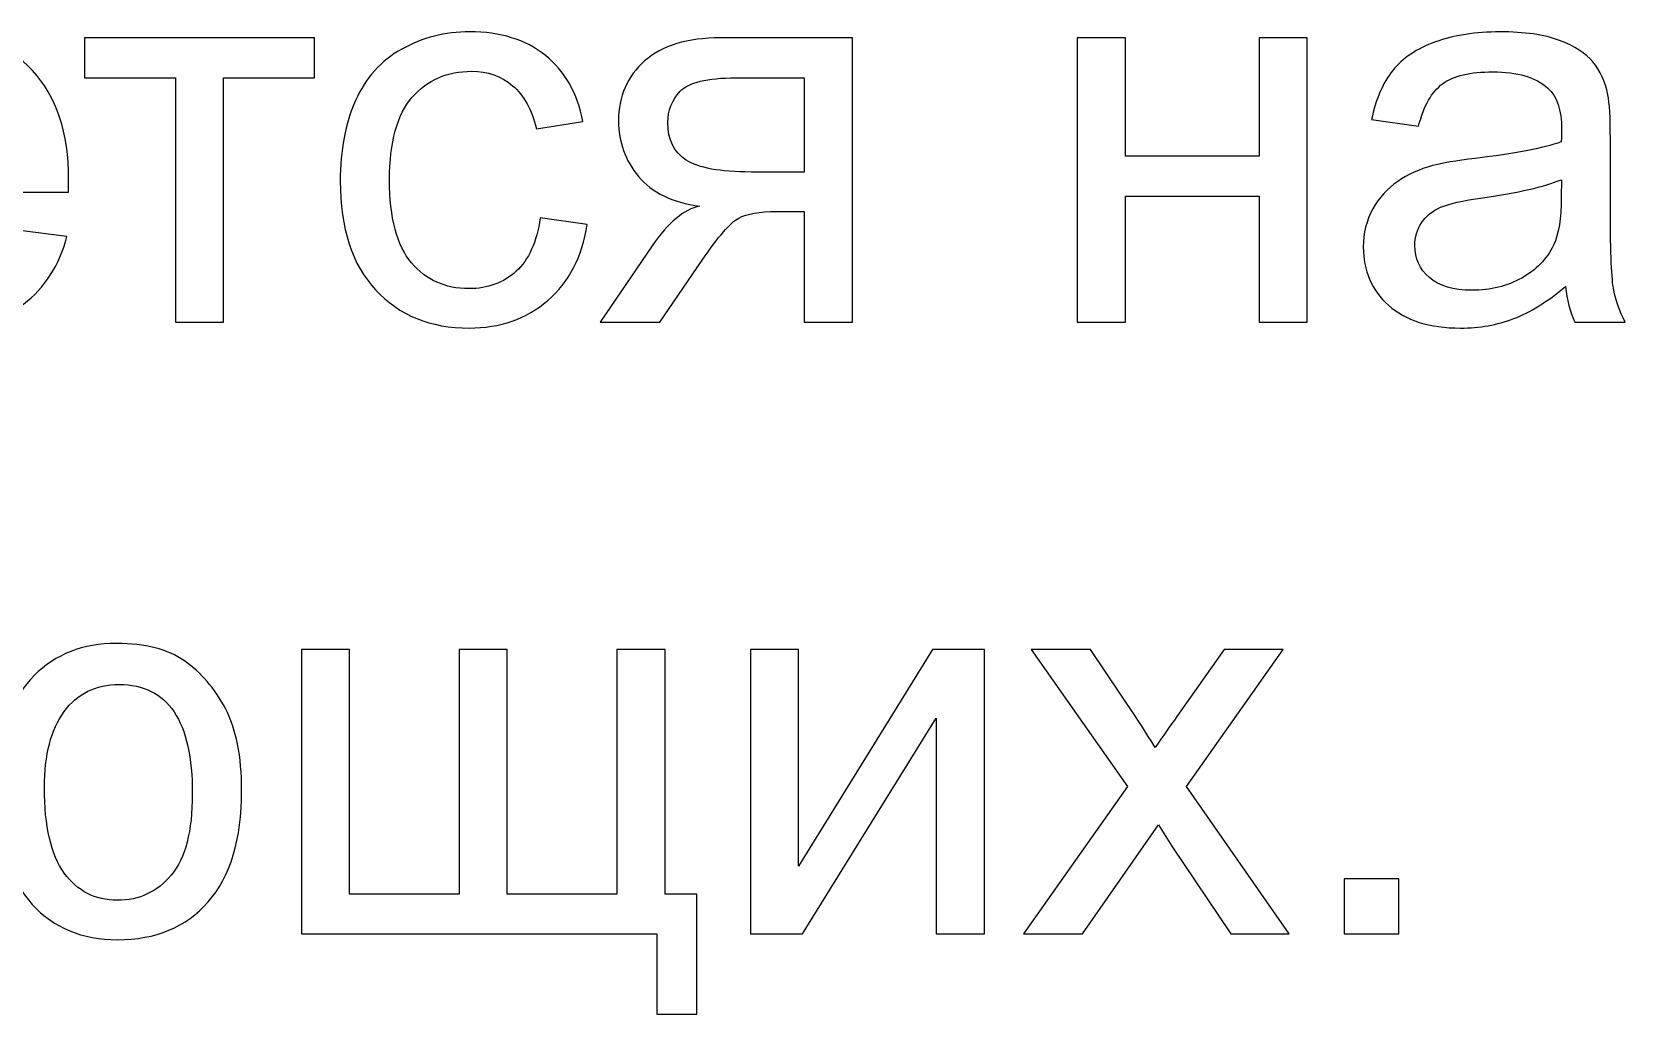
# Model space of a CAD drawing. Header units: centimetres. Extents: x 259 to 610, y 357 to 1252.
# Drawn here: x 402.37 to 412.63, y 1032.73 to 1039.06 of the extents above; entities that cross this region are included whole.
import ezdxf

# ---------------------------------------------------------------- set-up
doc = ezdxf.new("R2010")
doc.units = ezdxf.units.CM
doc.header["$MEASUREMENT"] = 0
doc.layers.add('layer 1', color=7, linetype='Continuous')

msp = doc.modelspace()

# ---------------------------------------------------------------- linework, layer by layer
at = {"layer": 'layer 1', "color": 250}
for points, knots in [([(402.27589, 1037.78604), (402.27589, 1037.78604), (402.59692, 1037.7437), (402.59692, 1037.7437), (402.59692, 1037.7437), (402.54694, 1037.55732), (402.45346, 1037.41209), (402.31705, 1037.3092), (402.31705, 1037.3092), (402.18064, 1037.20631), (402.00661, 1037.15456), (401.79435, 1037.15456), (401.79435, 1037.15456), (401.52742, 1037.15456), (401.31575, 1037.23688), (401.15935, 1037.40151), (401.15935, 1037.40151), (401.00296, 1037.56555), (400.92476, 1037.79662), (400.92476, 1038.09354), (400.92476, 1038.09354), (400.92476, 1038.40046), (401.00354, 1038.63917), (401.16171, 1038.8085), (401.16171, 1038.8085), (401.31987, 1038.97842), (401.52507, 1039.06309), (401.7773, 1039.06309), (401.7773, 1039.06309), (402.02131, 1039.06309), (402.22062, 1038.98019), (402.37526, 1038.81379), (402.37526, 1038.81379), (402.52989, 1038.6474), (402.6075, 1038.41339), (402.6075, 1038.11177), (402.6075, 1038.11177), (402.6075, 1038.09354), (402.60692, 1038.06591), (402.60574, 1038.02945), (402.60574, 1038.02945), (402.60574, 1038.02945), (401.24226, 1038.02945), (401.24226, 1038.02945), (401.24226, 1038.02945), (401.25402, 1037.82896), (401.31046, 1037.67491), (401.41277, 1037.56849), (401.41277, 1037.56849), (401.51448, 1037.46207), (401.64207, 1037.40856), (401.79435, 1037.40856), (401.79435, 1037.40856), (401.90783, 1037.40856), (402.00484, 1037.43855), (402.08481, 1037.49852), (402.08481, 1037.49852), (402.16536, 1037.55849), (402.22886, 1037.65433), (402.27589, 1037.78604)], [0, 0, 0, 0, 0.0625, 0.0625, 0.0625, 0.0625, 0.125, 0.125, 0.125, 0.125, 0.1875, 0.1875, 0.1875, 0.1875, 0.25, 0.25, 0.25, 0.25, 0.3125, 0.3125, 0.3125, 0.3125, 0.375, 0.375, 0.375, 0.375, 0.4375, 0.4375, 0.4375, 0.4375, 0.5, 0.5, 0.5, 0.5, 0.5625, 0.5625, 0.5625, 0.5625, 0.625, 0.625, 0.625, 0.625, 0.6875, 0.6875, 0.6875, 0.6875, 0.75, 0.75, 0.75, 0.75, 0.8125, 0.8125, 0.8125, 0.8125, 0.875, 0.875, 0.875, 0.875, 1, 1, 1, 1]), ([(405.64434, 1037.86365), (405.64434, 1037.86365), (405.94773, 1037.82131), (405.94773, 1037.82131), (405.94773, 1037.82131), (405.91421, 1037.61259), (405.82954, 1037.44972), (405.69255, 1037.33154), (405.69255, 1037.33154), (405.55555, 1037.21336), (405.38681, 1037.15456), (405.18749, 1037.15456), (405.18749, 1037.15456), (404.93761, 1037.15456), (404.73652, 1037.23629), (404.58483, 1037.39974), (404.58483, 1037.39974), (404.43255, 1037.5632), (404.3567, 1037.79721), (404.3567, 1038.10177), (404.3567, 1038.10177), (404.3567, 1038.29933), (404.38963, 1038.4716), (404.45489, 1038.61976), (404.45489, 1038.61976), (404.52015, 1038.76734), (404.61952, 1038.87847), (404.75357, 1038.95196), (404.75357, 1038.95196), (404.88704, 1039.02605), (405.03227, 1039.06309), (405.18984, 1039.06309), (405.18984, 1039.06309), (405.38799, 1039.06309), (405.55085, 1039.01311), (405.67667, 1038.91257), (405.67667, 1038.91257), (405.80309, 1038.81203), (405.88423, 1038.66915), (405.9195, 1038.48453), (405.9195, 1038.48453), (405.9195, 1038.48453), (405.61964, 1038.43867), (405.61964, 1038.43867), (405.61964, 1038.43867), (405.59083, 1038.56156), (405.54027, 1038.65387), (405.46677, 1038.71619), (405.46677, 1038.71619), (405.39387, 1038.77793), (405.30567, 1038.80909), (405.20219, 1038.80909), (405.20219, 1038.80909), (405.04579, 1038.80909), (404.91879, 1038.75323), (404.8206, 1038.64152), (404.8206, 1038.64152), (404.723, 1038.52922), (404.6742, 1038.35283), (404.6742, 1038.11059), (404.6742, 1038.11059), (404.6742, 1037.86482), (404.72124, 1037.68667), (404.81531, 1037.57555), (404.81531, 1037.57555), (404.90997, 1037.46442), (405.03286, 1037.40856), (405.18396, 1037.40856), (405.18396, 1037.40856), (405.30626, 1037.40856), (405.40798, 1037.44561), (405.48911, 1037.52028), (405.48911, 1037.52028), (405.57084, 1037.59436), (405.62258, 1037.70901), (405.64434, 1037.86365)], [0, 0, 0, 0, 0.05, 0.05, 0.05, 0.05, 0.1, 0.1, 0.1, 0.1, 0.15, 0.15, 0.15, 0.15, 0.2, 0.2, 0.2, 0.2, 0.25, 0.25, 0.25, 0.25, 0.3, 0.3, 0.3, 0.3, 0.35, 0.35, 0.35, 0.35, 0.4, 0.4, 0.4, 0.4, 0.45, 0.45, 0.45, 0.45, 0.5, 0.5, 0.5, 0.5, 0.55, 0.55, 0.55, 0.55, 0.6, 0.6, 0.6, 0.6, 0.65, 0.65, 0.65, 0.65, 0.7, 0.7, 0.7, 0.7, 0.75, 0.75, 0.75, 0.75, 0.8, 0.8, 0.8, 0.8, 0.85, 0.85, 0.85, 0.85, 0.9, 0.9, 0.9, 0.9, 1, 1, 1, 1]), ([(412.24656, 1037.42268), (412.13132, 1037.32449), (412.02019, 1037.25569), (411.91377, 1037.21512), (411.91377, 1037.21512), (411.80735, 1037.17456), (411.69328, 1037.15456), (411.57099, 1037.15456), (411.57099, 1037.15456), (411.36991, 1037.15456), (411.21527, 1037.20337), (411.10709, 1037.30155), (411.10709, 1037.30155), (410.9989, 1037.39916), (410.94481, 1037.52439), (410.94481, 1037.67667), (410.94481, 1037.67667), (410.94481, 1037.76604), (410.96539, 1037.84777), (411.00596, 1037.92185), (411.00596, 1037.92185), (411.04712, 1037.99594), (411.10062, 1038.05473), (411.16647, 1038.09942), (411.16647, 1038.09942), (411.23291, 1038.1441), (411.30699, 1038.17821), (411.3899, 1038.20114), (411.3899, 1038.20114), (411.45104, 1038.21701), (411.54335, 1038.2323), (411.66624, 1038.24759), (411.66624, 1038.24759), (411.91671, 1038.27698), (412.10192, 1038.31285), (412.2201, 1038.35401), (412.2201, 1038.35401), (412.22127, 1038.39634), (412.22186, 1038.42339), (412.22186, 1038.43456), (412.22186, 1038.43456), (412.22186, 1038.56038), (412.19246, 1038.64916), (412.13367, 1038.7009), (412.13367, 1038.7009), (412.05429, 1038.77087), (411.93611, 1038.80556), (411.77972, 1038.80556), (411.77972, 1038.80556), (411.63331, 1038.80556), (411.52513, 1038.77969), (411.45575, 1038.72854), (411.45575, 1038.72854), (411.38578, 1038.67739), (411.33463, 1038.58684), (411.30111, 1038.45631), (411.30111, 1038.45631), (411.30111, 1038.45631), (410.99773, 1038.49864), (410.99773, 1038.49864), (410.99773, 1038.49864), (411.02536, 1038.62858), (411.07063, 1038.73383), (411.13413, 1038.81379), (411.13413, 1038.81379), (411.19763, 1038.89376), (411.28936, 1038.9549), (411.4093, 1038.99841), (411.4093, 1038.99841), (411.52866, 1039.04133), (411.668, 1039.06309), (411.82558, 1039.06309), (411.82558, 1039.06309), (411.98197, 1039.06309), (412.10956, 1039.04486), (412.20775, 1039.00782), (412.20775, 1039.00782), (412.30535, 1038.97078), (412.37767, 1038.92492), (412.42353, 1038.86906), (412.42353, 1038.86906), (412.46939, 1038.8132), (412.50173, 1038.74265), (412.52055, 1038.65739), (412.52055, 1038.65739), (412.53054, 1038.60448), (412.53583, 1038.50923), (412.53583, 1038.37223), (412.53583, 1038.37223), (412.53583, 1038.37223), (412.53583, 1037.96066), (412.53583, 1037.96066), (412.53583, 1037.96066), (412.53583, 1037.67315), (412.5423, 1037.49147), (412.55524, 1037.41444), (412.55524, 1037.41444), (412.56758, 1037.33742), (412.59345, 1037.26393), (412.63108, 1037.19337), (412.63108, 1037.19337), (412.63108, 1037.19337), (412.30653, 1037.19337), (412.30653, 1037.19337), (412.30653, 1037.19337), (412.27537, 1037.25863), (412.25538, 1037.33507), (412.24656, 1037.42268)], [0, 0, 0, 0, 0.03571429, 0.03571429, 0.03571429, 0.03571429, 0.07142857, 0.07142857, 0.07142857, 0.07142857, 0.10714286, 0.10714286, 0.10714286, 0.10714286, 0.14285714, 0.14285714, 0.14285714, 0.14285714, 0.17857143, 0.17857143, 0.17857143, 0.17857143, 0.21428571, 0.21428571, 0.21428571, 0.21428571, 0.25, 0.25, 0.25, 0.25, 0.28571429, 0.28571429, 0.28571429, 0.28571429, 0.32142857, 0.32142857, 0.32142857, 0.32142857, 0.35714286, 0.35714286, 0.35714286, 0.35714286, 0.39285714, 0.39285714, 0.39285714, 0.39285714, 0.42857143, 0.42857143, 0.42857143, 0.42857143, 0.46428571, 0.46428571, 0.46428571, 0.46428571, 0.5, 0.5, 0.5, 0.5, 0.53571429, 0.53571429, 0.53571429, 0.53571429, 0.57142857, 0.57142857, 0.57142857, 0.57142857, 0.60714286, 0.60714286, 0.60714286, 0.60714286, 0.64285714, 0.64285714, 0.64285714, 0.64285714, 0.67857143, 0.67857143, 0.67857143, 0.67857143, 0.71428571, 0.71428571, 0.71428571, 0.71428571, 0.75, 0.75, 0.75, 0.75, 0.78571429, 0.78571429, 0.78571429, 0.78571429, 0.82142857, 0.82142857, 0.82142857, 0.82142857, 0.85714286, 0.85714286, 0.85714286, 0.85714286, 0.89285714, 0.89285714, 0.89285714, 0.89285714, 0.92857143, 0.92857143, 0.92857143, 0.92857143, 1, 1, 1, 1]), ([(402.70982, 1039.02428), (402.70982, 1039.02428), (404.19148, 1039.02428), (404.19148, 1039.02428), (404.19148, 1039.02428), (404.19148, 1039.02428), (404.19148, 1038.76676), (404.19148, 1038.76676), (404.19148, 1038.76676), (404.19148, 1038.76676), (403.60587, 1038.76676), (403.60587, 1038.76676), (403.60587, 1038.76676), (403.60587, 1038.76676), (403.60587, 1037.19337), (403.60587, 1037.19337), (403.60587, 1037.19337), (403.60587, 1037.19337), (403.29543, 1037.19337), (403.29543, 1037.19337), (403.29543, 1037.19337), (403.29543, 1037.19337), (403.29543, 1038.76676), (403.29543, 1038.76676), (403.29543, 1038.76676), (403.29543, 1038.76676), (402.70982, 1038.76676), (402.70982, 1038.76676), (402.70982, 1038.76676), (402.70982, 1038.76676), (402.70982, 1039.02428), (402.70982, 1039.02428)], [0, 0, 0, 0, 0.11111111, 0.11111111, 0.11111111, 0.11111111, 0.22222222, 0.22222222, 0.22222222, 0.22222222, 0.33333333, 0.33333333, 0.33333333, 0.33333333, 0.44444444, 0.44444444, 0.44444444, 0.44444444, 0.55555556, 0.55555556, 0.55555556, 0.55555556, 0.66666667, 0.66666667, 0.66666667, 0.66666667, 0.77777778, 0.77777778, 0.77777778, 0.77777778, 1, 1, 1, 1]), ([(407.65516, 1039.02428), (407.65516, 1039.02428), (407.65516, 1037.19337), (407.65516, 1037.19337), (407.65516, 1037.19337), (407.65516, 1037.19337), (407.34472, 1037.19337), (407.34472, 1037.19337), (407.34472, 1037.19337), (407.34472, 1037.19337), (407.34472, 1037.90598), (407.34472, 1037.90598), (407.34472, 1037.90598), (407.34472, 1037.90598), (407.16598, 1037.90598), (407.16598, 1037.90598), (407.16598, 1037.90598), (407.0572, 1037.90598), (406.97607, 1037.89187), (406.92256, 1037.86306), (406.92256, 1037.86306), (406.86906, 1037.83425), (406.79086, 1037.74429), (406.68796, 1037.59201), (406.68796, 1037.59201), (406.68796, 1037.59201), (406.41515, 1037.19337), (406.41515, 1037.19337), (406.41515, 1037.19337), (406.41515, 1037.19337), (406.03062, 1037.19337), (406.03062, 1037.19337), (406.03062, 1037.19337), (406.03062, 1037.19337), (406.36576, 1037.68491), (406.36576, 1037.68491), (406.36576, 1037.68491), (406.46807, 1037.83542), (406.57037, 1037.92009), (406.67209, 1037.93949), (406.67209, 1037.93949), (406.49511, 1037.9636), (406.36341, 1038.02769), (406.27757, 1038.13117), (406.27757, 1038.13117), (406.19172, 1038.23465), (406.1488, 1038.35401), (406.1488, 1038.48865), (406.1488, 1038.48865), (406.1488, 1038.64799), (406.20466, 1038.77675), (406.31696, 1038.87553), (406.31696, 1038.87553), (406.42926, 1038.97489), (406.59213, 1039.02428), (406.80497, 1039.02428), (406.80497, 1039.02428), (406.80497, 1039.02428), (407.65516, 1039.02428), (407.65516, 1039.02428)], [0, 0, 0, 0, 0.0625, 0.0625, 0.0625, 0.0625, 0.125, 0.125, 0.125, 0.125, 0.1875, 0.1875, 0.1875, 0.1875, 0.25, 0.25, 0.25, 0.25, 0.3125, 0.3125, 0.3125, 0.3125, 0.375, 0.375, 0.375, 0.375, 0.4375, 0.4375, 0.4375, 0.4375, 0.5, 0.5, 0.5, 0.5, 0.5625, 0.5625, 0.5625, 0.5625, 0.625, 0.625, 0.625, 0.625, 0.6875, 0.6875, 0.6875, 0.6875, 0.75, 0.75, 0.75, 0.75, 0.8125, 0.8125, 0.8125, 0.8125, 0.875, 0.875, 0.875, 0.875, 1, 1, 1, 1]), ([(409.10272, 1039.02428), (409.10272, 1039.02428), (409.41317, 1039.02428), (409.41317, 1039.02428), (409.41317, 1039.02428), (409.41317, 1039.02428), (409.41317, 1038.26228), (409.41317, 1038.26228), (409.41317, 1038.26228), (409.41317, 1038.26228), (410.27394, 1038.26228), (410.27394, 1038.26228), (410.27394, 1038.26228), (410.27394, 1038.26228), (410.27394, 1039.02428), (410.27394, 1039.02428), (410.27394, 1039.02428), (410.27394, 1039.02428), (410.58439, 1039.02428), (410.58439, 1039.02428), (410.58439, 1039.02428), (410.58439, 1039.02428), (410.58439, 1037.19337), (410.58439, 1037.19337), (410.58439, 1037.19337), (410.58439, 1037.19337), (410.27394, 1037.19337), (410.27394, 1037.19337), (410.27394, 1037.19337), (410.27394, 1037.19337), (410.27394, 1038.00476), (410.27394, 1038.00476), (410.27394, 1038.00476), (410.27394, 1038.00476), (409.41317, 1038.00476), (409.41317, 1038.00476), (409.41317, 1038.00476), (409.41317, 1038.00476), (409.41317, 1037.19337), (409.41317, 1037.19337), (409.41317, 1037.19337), (409.41317, 1037.19337), (409.10272, 1037.19337), (409.10272, 1037.19337), (409.10272, 1037.19337), (409.10272, 1037.19337), (409.10272, 1039.02428), (409.10272, 1039.02428)], [0, 0, 0, 0, 0.07692308, 0.07692308, 0.07692308, 0.07692308, 0.15384615, 0.15384615, 0.15384615, 0.15384615, 0.23076923, 0.23076923, 0.23076923, 0.23076923, 0.30769231, 0.30769231, 0.30769231, 0.30769231, 0.38461538, 0.38461538, 0.38461538, 0.38461538, 0.46153846, 0.46153846, 0.46153846, 0.46153846, 0.53846154, 0.53846154, 0.53846154, 0.53846154, 0.61538462, 0.61538462, 0.61538462, 0.61538462, 0.69230769, 0.69230769, 0.69230769, 0.69230769, 0.76923077, 0.76923077, 0.76923077, 0.76923077, 0.84615385, 0.84615385, 0.84615385, 0.84615385, 1, 1, 1, 1]), ([(407.34472, 1038.76676), (407.34472, 1038.76676), (406.90375, 1038.76676), (406.90375, 1038.76676), (406.90375, 1038.76676), (406.71913, 1038.76676), (406.59977, 1038.73795), (406.54627, 1038.68033), (406.54627, 1038.68033), (406.49276, 1038.6227), (406.4663, 1038.55509), (406.4663, 1038.47807), (406.4663, 1038.47807), (406.4663, 1038.36871), (406.5057, 1038.28815), (406.58448, 1038.237), (406.58448, 1038.237), (406.66268, 1038.18585), (406.80203, 1038.15998), (407.00194, 1038.15998), (407.00194, 1038.15998), (407.00194, 1038.15998), (407.34472, 1038.15998), (407.34472, 1038.15998), (407.34472, 1038.15998), (407.34472, 1038.15998), (407.34472, 1038.76676), (407.34472, 1038.76676)], [0, 0, 0, 0, 0.125, 0.125, 0.125, 0.125, 0.25, 0.25, 0.25, 0.25, 0.375, 0.375, 0.375, 0.375, 0.5, 0.5, 0.5, 0.5, 0.625, 0.625, 0.625, 0.625, 0.75, 0.75, 0.75, 0.75, 1, 1, 1, 1]), ([(412.22186, 1038.11059), (412.10897, 1038.06473), (411.93964, 1038.02592), (411.71386, 1037.99417), (411.71386, 1037.99417), (411.58569, 1037.97595), (411.49514, 1037.95537), (411.44223, 1037.93244), (411.44223, 1037.93244), (411.38931, 1037.90951), (411.34874, 1037.87599), (411.31993, 1037.83248), (411.31993, 1037.83248), (411.29112, 1037.78839), (411.27642, 1037.73959), (411.27642, 1037.68549), (411.27642, 1037.68549), (411.27642, 1037.60377), (411.30758, 1037.53498), (411.37049, 1037.4803), (411.37049, 1037.4803), (411.43341, 1037.42561), (411.52513, 1037.39798), (411.64566, 1037.39798), (411.64566, 1037.39798), (411.76502, 1037.39798), (411.87144, 1037.42385), (411.96492, 1037.47618), (411.96492, 1037.47618), (412.05782, 1037.52792), (412.12661, 1037.59906), (412.17012, 1037.68902), (412.17012, 1037.68902), (412.20364, 1037.75899), (412.2201, 1037.86188), (412.2201, 1037.9977), (412.2201, 1037.9977), (412.2201, 1037.9977), (412.22186, 1038.11059), (412.22186, 1038.11059)], [0, 0, 0, 0, 0.09090909, 0.09090909, 0.09090909, 0.09090909, 0.18181818, 0.18181818, 0.18181818, 0.18181818, 0.27272727, 0.27272727, 0.27272727, 0.27272727, 0.36363636, 0.36363636, 0.36363636, 0.36363636, 0.45454545, 0.45454545, 0.45454545, 0.45454545, 0.54545455, 0.54545455, 0.54545455, 0.54545455, 0.63636364, 0.63636364, 0.63636364, 0.63636364, 0.72727273, 0.72727273, 0.72727273, 0.72727273, 0.81818182, 0.81818182, 0.81818182, 0.81818182, 1, 1, 1, 1]), ([(401.45333, 1035.08317), (401.45333, 1035.08317), (401.76377, 1035.08317), (401.76377, 1035.08317), (401.76377, 1035.08317), (401.76377, 1035.08317), (401.76377, 1034.31765), (401.76377, 1034.31765), (401.76377, 1034.31765), (401.76377, 1034.31765), (402.14125, 1034.31765), (402.14125, 1034.31765), (402.14125, 1034.31765), (402.16888, 1034.5787), (402.25061, 1034.77802), (402.38643, 1034.9156), (402.38643, 1034.9156), (402.52283, 1035.05319), (402.69922, 1035.12198), (402.91618, 1035.12198), (402.91618, 1035.12198), (403.1008, 1035.12198), (403.24661, 1035.08494), (403.35303, 1035.01027), (403.35303, 1035.01027), (403.46004, 1034.93559), (403.54824, 1034.83329), (403.61762, 1034.70217), (403.61762, 1034.70217), (403.687, 1034.57165), (403.72169, 1034.39585), (403.72169, 1034.17477), (403.72169, 1034.17477), (403.72169, 1033.85962), (403.64996, 1033.62032), (403.50649, 1033.45746), (403.50649, 1033.45746), (403.36303, 1033.29459), (403.16841, 1033.21345), (402.92265, 1033.21345), (402.92265, 1033.21345), (402.69452, 1033.21345), (402.51166, 1033.2893), (402.37349, 1033.44041), (402.37349, 1033.44041), (402.23591, 1033.5921), (402.1583, 1033.79965), (402.14125, 1034.06365), (402.14125, 1034.06365), (402.14125, 1034.06365), (401.76377, 1034.06365), (401.76377, 1034.06365), (401.76377, 1034.06365), (401.76377, 1034.06365), (401.76377, 1033.25226), (401.76377, 1033.25226), (401.76377, 1033.25226), (401.76377, 1033.25226), (401.45333, 1033.25226), (401.45333, 1033.25226), (401.45333, 1033.25226), (401.45333, 1033.25226), (401.45333, 1035.08317), (401.45333, 1035.08317)], [0, 0, 0, 0, 0.05882353, 0.05882353, 0.05882353, 0.05882353, 0.11764706, 0.11764706, 0.11764706, 0.11764706, 0.17647059, 0.17647059, 0.17647059, 0.17647059, 0.23529412, 0.23529412, 0.23529412, 0.23529412, 0.29411765, 0.29411765, 0.29411765, 0.29411765, 0.35294118, 0.35294118, 0.35294118, 0.35294118, 0.41176471, 0.41176471, 0.41176471, 0.41176471, 0.47058824, 0.47058824, 0.47058824, 0.47058824, 0.52941176, 0.52941176, 0.52941176, 0.52941176, 0.58823529, 0.58823529, 0.58823529, 0.58823529, 0.64705882, 0.64705882, 0.64705882, 0.64705882, 0.70588235, 0.70588235, 0.70588235, 0.70588235, 0.76470588, 0.76470588, 0.76470588, 0.76470588, 0.82352941, 0.82352941, 0.82352941, 0.82352941, 0.88235294, 0.88235294, 0.88235294, 0.88235294, 1, 1, 1, 1]), ([(404.10622, 1035.08317), (404.10622, 1035.08317), (404.41666, 1035.08317), (404.41666, 1035.08317), (404.41666, 1035.08317), (404.41666, 1035.08317), (404.41666, 1033.50626), (404.41666, 1033.50626), (404.41666, 1033.50626), (404.41666, 1033.50626), (405.12221, 1033.50626), (405.12221, 1033.50626), (405.12221, 1033.50626), (405.12221, 1033.50626), (405.12221, 1035.08317), (405.12221, 1035.08317), (405.12221, 1035.08317), (405.12221, 1035.08317), (405.43266, 1035.08317), (405.43266, 1035.08317), (405.43266, 1035.08317), (405.43266, 1035.08317), (405.43266, 1033.50626), (405.43266, 1033.50626), (405.43266, 1033.50626), (405.43266, 1033.50626), (406.13821, 1033.50626), (406.13821, 1033.50626), (406.13821, 1033.50626), (406.13821, 1033.50626), (406.13821, 1035.08317), (406.13821, 1035.08317), (406.13821, 1035.08317), (406.13821, 1035.08317), (406.44866, 1035.08317), (406.44866, 1035.08317), (406.44866, 1035.08317), (406.44866, 1035.08317), (406.44866, 1033.50626), (406.44866, 1033.50626), (406.44866, 1033.50626), (406.44866, 1033.50626), (406.65327, 1033.50626), (406.65327, 1033.50626), (406.65327, 1033.50626), (406.65327, 1033.50626), (406.65327, 1032.73368), (406.65327, 1032.73368), (406.65327, 1032.73368), (406.65327, 1032.73368), (406.39574, 1032.73368), (406.39574, 1032.73368), (406.39574, 1032.73368), (406.39574, 1032.73368), (406.39574, 1033.25226), (406.39574, 1033.25226), (406.39574, 1033.25226), (406.39574, 1033.25226), (404.10622, 1033.25226), (404.10622, 1033.25226), (404.10622, 1033.25226), (404.10622, 1033.25226), (404.10622, 1035.08317), (404.10622, 1035.08317)], [0, 0, 0, 0, 0.05882353, 0.05882353, 0.05882353, 0.05882353, 0.11764706, 0.11764706, 0.11764706, 0.11764706, 0.17647059, 0.17647059, 0.17647059, 0.17647059, 0.23529412, 0.23529412, 0.23529412, 0.23529412, 0.29411765, 0.29411765, 0.29411765, 0.29411765, 0.35294118, 0.35294118, 0.35294118, 0.35294118, 0.41176471, 0.41176471, 0.41176471, 0.41176471, 0.47058824, 0.47058824, 0.47058824, 0.47058824, 0.52941176, 0.52941176, 0.52941176, 0.52941176, 0.58823529, 0.58823529, 0.58823529, 0.58823529, 0.64705882, 0.64705882, 0.64705882, 0.64705882, 0.70588235, 0.70588235, 0.70588235, 0.70588235, 0.76470588, 0.76470588, 0.76470588, 0.76470588, 0.82352941, 0.82352941, 0.82352941, 0.82352941, 0.88235294, 0.88235294, 0.88235294, 0.88235294, 1, 1, 1, 1]), ([(406.9984, 1035.08317), (406.9984, 1035.08317), (407.30885, 1035.08317), (407.30885, 1035.08317), (407.30885, 1035.08317), (407.30885, 1035.08317), (407.30885, 1033.68676), (407.30885, 1033.68676), (407.30885, 1033.68676), (407.30885, 1033.68676), (408.17139, 1035.08317), (408.17139, 1035.08317), (408.17139, 1035.08317), (408.17139, 1035.08317), (408.50476, 1035.08317), (408.50476, 1035.08317), (408.50476, 1035.08317), (408.50476, 1035.08317), (408.50476, 1033.25226), (408.50476, 1033.25226), (408.50476, 1033.25226), (408.50476, 1033.25226), (408.19432, 1033.25226), (408.19432, 1033.25226), (408.19432, 1033.25226), (408.19432, 1033.25226), (408.19432, 1034.63985), (408.19432, 1034.63985), (408.19432, 1034.63985), (408.19432, 1034.63985), (407.33295, 1033.25226), (407.33295, 1033.25226), (407.33295, 1033.25226), (407.33295, 1033.25226), (406.9984, 1033.25226), (406.9984, 1033.25226), (406.9984, 1033.25226), (406.9984, 1033.25226), (406.9984, 1035.08317), (406.9984, 1035.08317)], [0, 0, 0, 0, 0.09090909, 0.09090909, 0.09090909, 0.09090909, 0.18181818, 0.18181818, 0.18181818, 0.18181818, 0.27272727, 0.27272727, 0.27272727, 0.27272727, 0.36363636, 0.36363636, 0.36363636, 0.36363636, 0.45454545, 0.45454545, 0.45454545, 0.45454545, 0.54545455, 0.54545455, 0.54545455, 0.54545455, 0.63636364, 0.63636364, 0.63636364, 0.63636364, 0.72727273, 0.72727273, 0.72727273, 0.72727273, 0.81818182, 0.81818182, 0.81818182, 0.81818182, 1, 1, 1, 1]), ([(408.75759, 1033.25226), (408.75759, 1033.25226), (409.4261, 1034.20064), (409.4261, 1034.20064), (409.4261, 1034.20064), (409.4261, 1034.20064), (408.80698, 1035.08317), (408.80698, 1035.08317), (408.80698, 1035.08317), (408.80698, 1035.08317), (409.18856, 1035.08317), (409.18856, 1035.08317), (409.18856, 1035.08317), (409.18856, 1035.08317), (409.47784, 1034.65102), (409.47784, 1034.65102), (409.47784, 1034.65102), (409.53134, 1034.56988), (409.57368, 1034.50403), (409.60366, 1034.45229), (409.60366, 1034.45229), (409.65599, 1034.52578), (409.70244, 1034.59222), (409.74419, 1034.65161), (409.74419, 1034.65161), (409.74419, 1034.65161), (410.04875, 1035.08317), (410.04875, 1035.08317), (410.04875, 1035.08317), (410.04875, 1035.08317), (410.42799, 1035.08317), (410.42799, 1035.08317), (410.42799, 1035.08317), (410.42799, 1035.08317), (409.80533, 1034.20064), (409.80533, 1034.20064), (409.80533, 1034.20064), (409.80533, 1034.20064), (410.46856, 1033.25226), (410.46856, 1033.25226), (410.46856, 1033.25226), (410.46856, 1033.25226), (410.09108, 1033.25226), (410.09108, 1033.25226), (410.09108, 1033.25226), (410.09108, 1033.25226), (409.71244, 1033.8167), (409.71244, 1033.8167), (409.71244, 1033.8167), (409.71244, 1033.8167), (409.62601, 1033.95252), (409.62601, 1033.95252), (409.62601, 1033.95252), (409.62601, 1033.95252), (409.13682, 1033.25226), (409.13682, 1033.25226), (409.13682, 1033.25226), (409.13682, 1033.25226), (408.75759, 1033.25226), (408.75759, 1033.25226)], [0, 0, 0, 0, 0.0625, 0.0625, 0.0625, 0.0625, 0.125, 0.125, 0.125, 0.125, 0.1875, 0.1875, 0.1875, 0.1875, 0.25, 0.25, 0.25, 0.25, 0.3125, 0.3125, 0.3125, 0.3125, 0.375, 0.375, 0.375, 0.375, 0.4375, 0.4375, 0.4375, 0.4375, 0.5, 0.5, 0.5, 0.5, 0.5625, 0.5625, 0.5625, 0.5625, 0.625, 0.625, 0.625, 0.625, 0.6875, 0.6875, 0.6875, 0.6875, 0.75, 0.75, 0.75, 0.75, 0.8125, 0.8125, 0.8125, 0.8125, 0.875, 0.875, 0.875, 0.875, 1, 1, 1, 1]), ([(402.93323, 1034.8574), (402.78154, 1034.8574), (402.66336, 1034.79919), (402.57869, 1034.68277), (402.57869, 1034.68277), (402.49402, 1034.56694), (402.45169, 1034.40408), (402.45169, 1034.19417), (402.45169, 1034.19417), (402.45169, 1033.94311), (402.49402, 1033.75967), (402.57928, 1033.64267), (402.57928, 1033.64267), (402.66453, 1033.52566), (402.7786, 1033.46745), (402.92088, 1033.46745), (402.92088, 1033.46745), (403.06258, 1033.46745), (403.17841, 1033.52155), (403.26896, 1033.62973), (403.26896, 1033.62973), (403.35891, 1033.73792), (403.40419, 1033.91254), (403.40419, 1034.15302), (403.40419, 1034.15302), (403.40419, 1034.38761), (403.36479, 1034.564), (403.2866, 1034.68101), (403.2866, 1034.68101), (403.2084, 1034.7986), (403.0908, 1034.8574), (402.93323, 1034.8574)], [0, 0, 0, 0, 0.11111111, 0.11111111, 0.11111111, 0.11111111, 0.22222222, 0.22222222, 0.22222222, 0.22222222, 0.33333333, 0.33333333, 0.33333333, 0.33333333, 0.44444444, 0.44444444, 0.44444444, 0.44444444, 0.55555556, 0.55555556, 0.55555556, 0.55555556, 0.66666667, 0.66666667, 0.66666667, 0.66666667, 0.77777778, 0.77777778, 0.77777778, 0.77777778, 1, 1, 1, 1]), ([(410.82133, 1033.25226), (410.82133, 1033.25226), (410.82133, 1033.60504), (410.82133, 1033.60504), (410.82133, 1033.60504), (410.82133, 1033.60504), (411.1741, 1033.60504), (411.1741, 1033.60504), (411.1741, 1033.60504), (411.1741, 1033.60504), (411.1741, 1033.25226), (411.1741, 1033.25226), (411.1741, 1033.25226), (411.1741, 1033.25226), (410.82133, 1033.25226), (410.82133, 1033.25226)], [0, 0, 0, 0, 0.2, 0.2, 0.2, 0.2, 0.4, 0.4, 0.4, 0.4, 0.6, 0.6, 0.6, 0.6, 1, 1, 1, 1])]:
    msp.add_open_spline(points, degree=3, knots=knots, dxfattribs=at)

doc.saveas('drawing.dxf')
